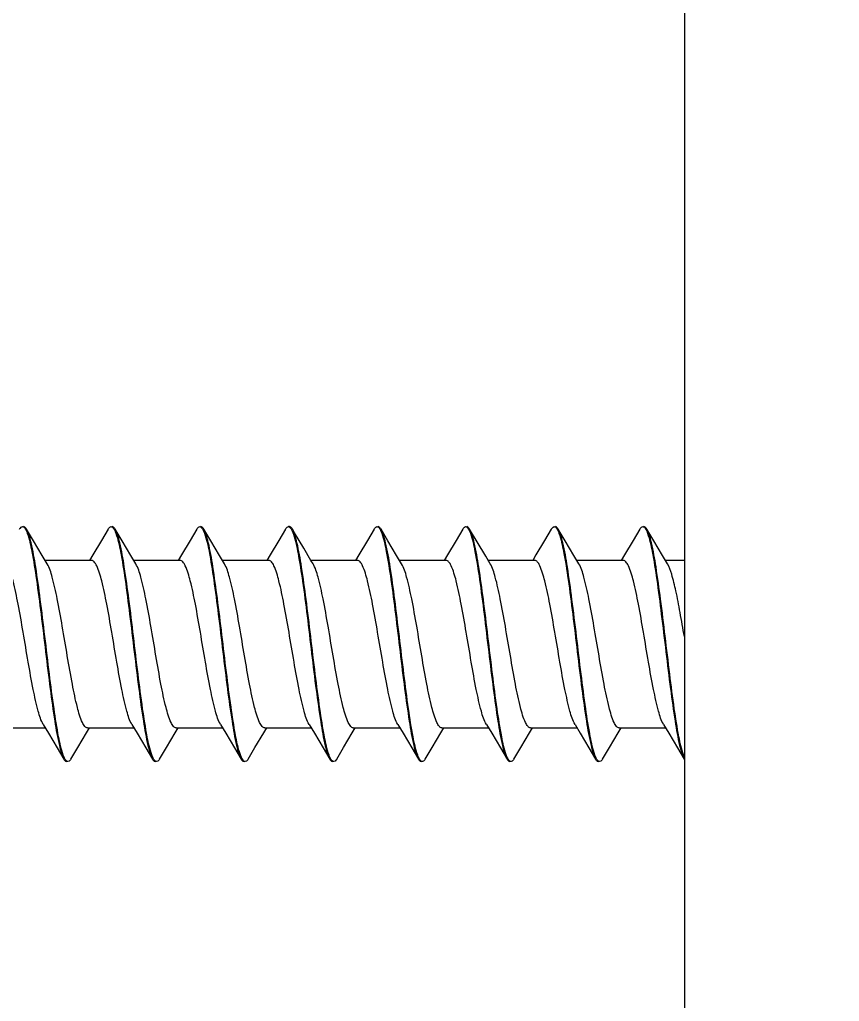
# Model space of a CAD drawing. Header units: millimetres. Extents: x 7820 to 8643, y -320 to 1669.
# Drawn here: x 7955.4 to 7960.42, y 1056.5 to 1062.51 of the extents above; entities that cross this region are included whole.
import ezdxf

# ---------------------------------------------------------------- set-up
doc = ezdxf.new("R2010")
doc.units = ezdxf.units.MM
doc.header["$MEASUREMENT"] = 0
doc.layers.add('GEOM', color=7, linetype='Continuous')

msp = doc.modelspace()

# ---------------------------------------------------------------- linework, layer by layer
at = {"color": 7, "linetype": 'Continuous'}
for p, q in [((7955.4802, 1059.3181), (7955.4379, 1059.3897)), ((7955.9386, 1059.3897), (7955.8977, 1059.3205)), ((7956.0232, 1059.3181), (7955.9809, 1059.3897)), ((7956.4816, 1059.3897), (7956.4408, 1059.3205)), ((7956.5662, 1059.3181), (7956.524, 1059.3897)), ((7957.0247, 1059.3897), (7956.9838, 1059.3205)), ((7957.0493, 1059.4047), (7957.0424, 1059.4047)), ((7957.5677, 1059.3897), (7957.5268, 1059.3205)), ((7957.6523, 1059.3181), (7957.61, 1059.3897)), ((7958.1107, 1059.3897), (7958.0699, 1059.3206)), ((7958.1991, 1059.3118), (7958.1531, 1059.3896)), ((7958.6537, 1059.3897), (7958.6129, 1059.3206)), ((7958.7383, 1059.3182), (7958.6961, 1059.3897)), ((7959.1967, 1059.3897), (7959.1559, 1059.3206)), ((7959.2813, 1059.3182), (7959.2391, 1059.3897)), ((7955.5334, 1059.2287), (7955.4802, 1059.3181)), ((7956.0764, 1059.2287), (7956.0232, 1059.3181)), ((7956.6194, 1059.2287), (7956.5662, 1059.3181)), ((7957.7055, 1059.2287), (7957.6523, 1059.3181)), ((7958.2518, 1059.2232), (7958.1991, 1059.3118)), ((7958.7915, 1059.2287), (7958.7383, 1059.3182)), ((7959.3345, 1059.2287), (7959.2813, 1059.3182)), ((7957.181, 1059.1977), (7957.1365, 1059.2723)), ((7955.5643, 1059.1771), (7955.5334, 1059.2287)), ((7955.8368, 1059.1977), (7955.5519, 1059.1977)), ((7956.1073, 1059.1771), (7956.0764, 1059.2287)), ((7956.3798, 1059.1977), (7956.095, 1059.1977)), ((7956.6503, 1059.1771), (7956.6194, 1059.2287)), ((7956.9228, 1059.1977), (7956.638, 1059.1977)), ((7957.1934, 1059.1772), (7957.181, 1059.1977)), ((7957.4659, 1059.1977), (7957.181, 1059.1977)), ((7957.7364, 1059.1772), (7957.7055, 1059.2287)), ((7958.0089, 1059.1977), (7957.7241, 1059.1977)), ((7958.2794, 1059.1772), (7958.2518, 1059.2232)), ((7958.5519, 1059.1977), (7958.2671, 1059.1977)), ((7958.8224, 1059.1772), (7958.7915, 1059.2287)), ((7959.0949, 1059.1977), (7958.8101, 1059.1977)), ((7959.3654, 1059.1772), (7959.3345, 1059.2287)), ((7959.4688, 1059.1977), (7959.3531, 1059.1977)), ((7955.2682, 1058.1718), (7955.553, 1058.1718)), ((7955.5407, 1058.1923), (7955.573, 1058.1384)), ((7955.8112, 1058.1718), (7956.0961, 1058.1718)), ((7956.0837, 1058.1923), (7956.1161, 1058.1384)), ((7956.3543, 1058.1718), (7956.6391, 1058.1718)), ((7956.6268, 1058.1923), (7956.6591, 1058.1384)), ((7956.8973, 1058.1717), (7957.1821, 1058.1717)), ((7957.1698, 1058.1923), (7957.2021, 1058.1383)), ((7957.4403, 1058.1717), (7957.7252, 1058.1717)), ((7957.7128, 1058.1923), (7957.7452, 1058.1383)), ((7957.9834, 1058.1717), (7958.2682, 1058.1717)), ((7958.2559, 1058.1923), (7958.2882, 1058.1383)), ((7958.5264, 1058.1717), (7958.8112, 1058.1717)), ((7958.7989, 1058.1923), (7958.8312, 1058.1383)), ((7959.0694, 1058.1717), (7959.3542, 1058.1717)), ((7959.3419, 1058.1923), (7959.3742, 1058.1383)), ((7955.573, 1058.1384), (7955.6262, 1058.0489)), ((7956.1161, 1058.1384), (7956.1693, 1058.0489)), ((7956.6591, 1058.1384), (7956.7123, 1058.0489)), ((7957.2021, 1058.1383), (7957.2553, 1058.0489)), ((7957.7452, 1058.1383), (7957.7984, 1058.0489)), ((7958.2882, 1058.1383), (7958.3414, 1058.0489)), ((7958.8312, 1058.1383), (7958.8844, 1058.0489)), ((7959.3742, 1058.1383), (7959.4274, 1058.0489)), ((7955.6262, 1058.0489), (7955.6671, 1057.9798)), ((7955.7094, 1057.9798), (7955.7517, 1058.0513)), ((7956.1693, 1058.0489), (7956.2101, 1057.9798)), ((7956.2524, 1057.9798), (7956.2947, 1058.0513)), ((7956.7123, 1058.0489), (7956.7531, 1057.9798)), ((7956.7955, 1057.9798), (7956.8378, 1058.0513)), ((7957.2553, 1058.0489), (7957.2962, 1057.9798)), ((7957.3385, 1057.9798), (7957.3808, 1058.0513)), ((7957.7984, 1058.0489), (7957.8392, 1057.9798)), ((7957.8815, 1057.9798), (7957.9238, 1058.0513)), ((7958.3414, 1058.0489), (7958.3822, 1057.9798)), ((7958.4246, 1057.9798), (7958.4668, 1058.0513)), ((7958.8844, 1058.0489), (7958.9252, 1057.9798)), ((7958.9676, 1057.9798), (7959.0098, 1058.0513)), ((7959.4274, 1058.0489), (7959.4682, 1057.9798)), ((7959.4688, 1057.9924), (7959.4636, 1058.0055))]:
    msp.add_line(p, q, dxfattribs=at)
msp.add_lwpolyline([(7978.2008, 1015.5595, 0.414214), (7981.2008, 1018.5595), (7981.2008, 1077.5595, 0.414214), (7978.2008, 1080.5595), (7959.4688, 1080.5595), (7959.4688, 1015.5595)], format="xyb", close=True)
for points in [[(7957.1365, 1059.2723), (7957.0809, 1059.3661), (7957.067, 1059.3897)], [(7955.8977, 1059.3205), (7955.8445, 1059.2311), (7955.8245, 1059.1977)], [(7956.4408, 1059.3205), (7956.3876, 1059.2311), (7956.3676, 1059.1977)], [(7956.9838, 1059.3205), (7956.9306, 1059.2311), (7956.9106, 1059.1977)], [(7957.5268, 1059.3205), (7957.4737, 1059.2311), (7957.4537, 1059.1977)], [(7958.0699, 1059.3206), (7958.0167, 1059.2311), (7957.9967, 1059.1977)], [(7958.6129, 1059.3206), (7958.5597, 1059.2311), (7958.5397, 1059.1977)], [(7959.1559, 1059.3206), (7959.1027, 1059.2311), (7959.0827, 1059.1977)], [(7955.7517, 1058.0513), (7955.8049, 1058.1408), (7955.8234, 1058.1718)], [(7956.2947, 1058.0513), (7956.3479, 1058.1408), (7956.3665, 1058.1718)], [(7956.8378, 1058.0513), (7956.891, 1058.1408), (7956.9095, 1058.1717)], [(7957.3808, 1058.0513), (7957.434, 1058.1408), (7957.4525, 1058.1717)], [(7957.9238, 1058.0513), (7957.977, 1058.1408), (7957.9956, 1058.1717)], [(7958.4668, 1058.0513), (7958.52, 1058.1408), (7958.5386, 1058.1717)], [(7959.0098, 1058.0513), (7959.063, 1058.1408), (7959.0816, 1058.1717)]]:
    msp.add_lwpolyline(points, dxfattribs=at)
for points, knots in [([(7955.3955, 1059.3897), (7955.3969, 1059.3919), (7955.401, 1059.3984), (7955.408, 1059.4047), (7955.4133, 1059.4047)], [0, 0, 0, 0, 0.334688, 1, 1, 1, 1]), ([(7955.4133, 1059.4047), (7955.4149, 1059.4047), (7955.424, 1059.4022), (7955.4291, 1059.3933), (7955.4326, 1059.3868)], [0, 0, 0, 0, 0.18248, 1, 1, 1, 1]), ([(7955.4379, 1059.3897), (7955.4365, 1059.3919), (7955.4324, 1059.3984), (7955.4254, 1059.4047), (7955.4202, 1059.4047)], [0, 0, 0, 0, 0.334688, 1, 1, 1, 1]), ([(7955.4326, 1059.3868), (7955.4335, 1059.3852), (7955.4372, 1059.3778), (7955.4402, 1059.3702), (7955.4424, 1059.3641)], [0, 0, 0, 0, 0.2191, 1, 1, 1, 1]), ([(7955.6626, 1058.0051), (7955.6495, 1058.0411), (7955.6298, 1058.1357), (7955.6035, 1058.301), (7955.5772, 1058.5065), (7955.5505, 1058.7304), (7955.524, 1058.9497), (7955.4975, 1059.1412), (7955.4747, 1059.2743), (7955.4544, 1059.3515), (7955.444, 1059.3794), (7955.4379, 1059.3897)], [0, 0, 0, 0, 0.081843, 0.205179, 0.357791, 0.524047, 0.686801, 0.829291, 0.937029, 0.974474, 1, 1, 1, 1]), ([(7955.4424, 1059.3641), (7955.4555, 1059.328), (7955.4752, 1059.2334), (7955.5015, 1059.0681), (7955.5277, 1058.8626), (7955.5545, 1058.6387), (7955.581, 1058.4195), (7955.6075, 1058.2281), (7955.6302, 1058.0951), (7955.6506, 1058.0179), (7955.661, 1057.9901), (7955.6671, 1057.9798)], [0, 0, 0, 0, 0.081945, 0.205333, 0.357967, 0.524198, 0.686913, 0.829358, 0.937048, 0.97448, 1, 1, 1, 1]), ([(7955.9386, 1059.3897), (7955.9399, 1059.3919), (7955.9441, 1059.3984), (7955.951, 1059.4047), (7955.9563, 1059.4047)], [0, 0, 0, 0, 0.334688, 1, 1, 1, 1]), ([(7955.9563, 1059.4047), (7955.958, 1059.4047), (7955.9671, 1059.4022), (7955.9722, 1059.3932), (7955.9757, 1059.3867)], [0, 0, 0, 0, 0.182272, 1, 1, 1, 1]), ([(7955.9809, 1059.3897), (7955.9796, 1059.3919), (7955.9754, 1059.3984), (7955.9685, 1059.4047), (7955.9632, 1059.4047)], [0, 0, 0, 0, 0.334699, 1, 1, 1, 1]), ([(7955.9757, 1059.3867), (7955.9765, 1059.3851), (7955.9802, 1059.3778), (7955.9832, 1059.3703), (7955.9854, 1059.3643)], [0, 0, 0, 0, 0.219486, 1, 1, 1, 1]), ([(7956.2055, 1058.0056), (7956.1924, 1058.0417), (7956.1727, 1058.1364), (7956.1464, 1058.3018), (7956.1202, 1058.5073), (7956.0935, 1058.7311), (7956.067, 1058.9502), (7956.0405, 1059.1415), (7956.0178, 1059.2744), (7955.9974, 1059.3515), (7955.987, 1059.3794), (7955.9809, 1059.3897)], [0, 0, 0, 0, 0.082069, 0.205524, 0.358156, 0.524356, 0.687022, 0.829414, 0.937065, 0.974486, 1, 1, 1, 1]), ([(7955.9854, 1059.3643), (7955.9985, 1059.3283), (7956.0182, 1059.2337), (7956.0445, 1059.0685), (7956.0707, 1058.8629), (7956.0975, 1058.639), (7956.124, 1058.4197), (7956.1505, 1058.2282), (7956.1732, 1058.0952), (7956.1936, 1058.018), (7956.204, 1057.9901), (7956.2101, 1057.9798)], [0, 0, 0, 0, 0.081843, 0.205179, 0.357791, 0.524048, 0.686802, 0.829292, 0.93703, 0.974474, 1, 1, 1, 1]), ([(7956.4816, 1059.3897), (7956.483, 1059.3919), (7956.4871, 1059.3984), (7956.4941, 1059.4047), (7956.4993, 1059.4047)], [0, 0, 0, 0, 0.334689, 1, 1, 1, 1]), ([(7956.4993, 1059.4047), (7956.501, 1059.4047), (7956.5101, 1059.4022), (7956.5152, 1059.3932), (7956.5187, 1059.3867)], [0, 0, 0, 0, 0.182256, 1, 1, 1, 1]), ([(7956.524, 1059.3897), (7956.5226, 1059.3919), (7956.5185, 1059.3984), (7956.5115, 1059.4047), (7956.5063, 1059.4047)], [0, 0, 0, 0, 0.334706, 1, 1, 1, 1]), ([(7956.5187, 1059.3867), (7956.5196, 1059.3851), (7956.5233, 1059.3777), (7956.5264, 1059.37), (7956.5286, 1059.3639)], [0, 0, 0, 0, 0.219076, 1, 1, 1, 1]), ([(7956.7464, 1058.0116), (7956.7337, 1058.0491), (7956.7141, 1058.1453), (7956.6881, 1058.3123), (7956.662, 1058.5174), (7956.6355, 1058.7396), (7956.6092, 1058.9562), (7956.583, 1059.145), (7956.5605, 1059.276), (7956.5403, 1059.352), (7956.53, 1059.3795), (7956.524, 1059.3897)], [0, 0, 0, 0, 0.08486, 0.209882, 0.362898, 0.528502, 0.689981, 0.831026, 0.937592, 0.974663, 1, 1, 1, 1]), ([(7956.5286, 1059.3639), (7956.5416, 1059.3278), (7956.5614, 1059.2331), (7956.5876, 1059.0677), (7956.6139, 1058.8622), (7956.6406, 1058.6384), (7956.6671, 1058.4193), (7956.6936, 1058.228), (7956.7163, 1058.0951), (7956.7367, 1058.0179), (7956.7471, 1057.9901), (7956.7531, 1057.9798)], [0, 0, 0, 0, 0.082059, 0.205512, 0.358165, 0.524374, 0.687028, 0.829409, 0.937064, 0.974485, 1, 1, 1, 1]), ([(7957.0247, 1059.3897), (7957.026, 1059.3919), (7957.0301, 1059.3984), (7957.0371, 1059.4047), (7957.0424, 1059.4047)], [0, 0, 0, 0, 0.33469, 1, 1, 1, 1]), ([(7957.067, 1059.3897), (7957.0657, 1059.3919), (7957.0615, 1059.3984), (7957.0545, 1059.4047), (7957.0493, 1059.4047)], [0, 0, 0, 0, 0.334702, 1, 1, 1, 1]), ([(7957.0527, 1059.3995), (7957.0537, 1059.3986), (7957.0578, 1059.3939), (7957.0609, 1059.3884), (7957.0632, 1059.384)], [0, 0, 0, 0, 0.20855, 1, 1, 1, 1]), ([(7957.0632, 1059.384), (7957.0641, 1059.3821), (7957.0681, 1059.3736), (7957.0714, 1059.3648), (7957.0737, 1059.3579)], [0, 0, 0, 0, 0.218535, 1, 1, 1, 1]), ([(7957.2916, 1058.0053), (7957.2786, 1058.0414), (7957.2588, 1058.136), (7957.2326, 1058.3014), (7957.2063, 1058.5069), (7957.1796, 1058.7307), (7957.1531, 1058.9499), (7957.1266, 1059.1413), (7957.1039, 1059.2743), (7957.0835, 1059.3515), (7957.0731, 1059.3794), (7957.067, 1059.3897)], [0, 0, 0, 0, 0.081946, 0.205334, 0.357968, 0.524198, 0.686904, 0.829347, 0.937044, 0.974478, 1, 1, 1, 1]), ([(7957.0737, 1059.3579), (7957.0864, 1059.3204), (7957.106, 1059.2242), (7957.1321, 1059.0572), (7957.1581, 1058.852), (7957.1846, 1058.6299), (7957.2109, 1058.4133), (7957.2371, 1058.2245), (7957.2597, 1058.0935), (7957.2799, 1058.0174), (7957.2902, 1057.99), (7957.2962, 1057.9798)], [0, 0, 0, 0, 0.084851, 0.209868, 0.362883, 0.528489, 0.689972, 0.831021, 0.937591, 0.974663, 1, 1, 1, 1]), ([(7957.5677, 1059.3897), (7957.569, 1059.3919), (7957.5732, 1059.3984), (7957.5801, 1059.4047), (7957.5854, 1059.4047)], [0, 0, 0, 0, 0.334693, 1, 1, 1, 1]), ([(7957.5854, 1059.4047), (7957.5871, 1059.4047), (7957.5961, 1059.4022), (7957.6012, 1059.3933), (7957.6047, 1059.3868)], [0, 0, 0, 0, 0.182491, 1, 1, 1, 1]), ([(7957.61, 1059.3897), (7957.6087, 1059.3919), (7957.6045, 1059.3984), (7957.5976, 1059.4047), (7957.5923, 1059.4047)], [0, 0, 0, 0, 0.334691, 1, 1, 1, 1]), ([(7957.6047, 1059.3868), (7957.6056, 1059.3852), (7957.6093, 1059.3778), (7957.6124, 1059.3702), (7957.6146, 1059.3641)], [0, 0, 0, 0, 0.219102, 1, 1, 1, 1]), ([(7957.8347, 1058.0051), (7957.8216, 1058.0411), (7957.8019, 1058.1357), (7957.7756, 1058.301), (7957.7494, 1058.5065), (7957.7226, 1058.7304), (7957.6961, 1058.9497), (7957.6697, 1059.1412), (7957.6469, 1059.2743), (7957.6265, 1059.3515), (7957.6161, 1059.3794), (7957.61, 1059.3897)], [0, 0, 0, 0, 0.081842, 0.205179, 0.357791, 0.524047, 0.686802, 0.829292, 0.93703, 0.974474, 1, 1, 1, 1]), ([(7957.6146, 1059.3641), (7957.6276, 1059.3281), (7957.6474, 1059.2334), (7957.6736, 1059.0681), (7957.6999, 1058.8626), (7957.7266, 1058.6387), (7957.7531, 1058.4196), (7957.7796, 1058.2281), (7957.8023, 1058.0951), (7957.8227, 1058.018), (7957.8331, 1057.9901), (7957.8392, 1057.9798)], [0, 0, 0, 0, 0.081936, 0.205317, 0.357944, 0.52417, 0.68689, 0.829342, 0.937042, 0.974478, 1, 1, 1, 1]), ([(7958.1107, 1059.3897), (7958.1121, 1059.3919), (7958.1162, 1059.3984), (7958.1232, 1059.4047), (7958.1284, 1059.4047)], [0, 0, 0, 0, 0.33469, 1, 1, 1, 1]), ([(7958.1284, 1059.4047), (7958.1301, 1059.4047), (7958.1392, 1059.4022), (7958.1443, 1059.3932), (7958.1478, 1059.3867)], [0, 0, 0, 0, 0.182271, 1, 1, 1, 1]), ([(7958.1531, 1059.3896), (7958.1517, 1059.3919), (7958.1476, 1059.3984), (7958.1406, 1059.4047), (7958.1353, 1059.4047)], [0, 0, 0, 0, 0.334738, 1, 1, 1, 1]), ([(7958.1478, 1059.3867), (7958.1487, 1059.3851), (7958.1523, 1059.3778), (7958.1553, 1059.3703), (7958.1575, 1059.3643)], [0, 0, 0, 0, 0.219485, 1, 1, 1, 1]), ([(7958.3776, 1058.0055), (7958.3646, 1058.0416), (7958.3448, 1058.1363), (7958.3186, 1058.3016), (7958.2923, 1058.5071), (7958.2656, 1058.7309), (7958.2391, 1058.95), (7958.2126, 1059.1414), (7958.1899, 1059.2743), (7958.1695, 1059.3515), (7958.1591, 1059.3794), (7958.1531, 1059.3896)], [0, 0, 0, 0, 0.082019, 0.205446, 0.358087, 0.524299, 0.686974, 0.829373, 0.937047, 0.974478, 1, 1, 1, 1]), ([(7958.1575, 1059.3643), (7958.1706, 1059.3283), (7958.1903, 1059.2337), (7958.2166, 1059.0685), (7958.2429, 1058.8629), (7958.2696, 1058.639), (7958.2961, 1058.4197), (7958.3226, 1058.2282), (7958.3454, 1058.0952), (7958.3657, 1058.018), (7958.3761, 1057.9901), (7958.3822, 1057.9798)], [0, 0, 0, 0, 0.081843, 0.205179, 0.357791, 0.524048, 0.686803, 0.829292, 0.93703, 0.974474, 1, 1, 1, 1]), ([(7958.6537, 1059.3897), (7958.6551, 1059.3919), (7958.6592, 1059.3984), (7958.6662, 1059.4047), (7958.6714, 1059.4047)], [0, 0, 0, 0, 0.334691, 1, 1, 1, 1]), ([(7958.6714, 1059.4047), (7958.6731, 1059.4047), (7958.6822, 1059.4022), (7958.6873, 1059.3932), (7958.6908, 1059.3867)], [0, 0, 0, 0, 0.182347, 1, 1, 1, 1]), ([(7958.6961, 1059.3897), (7958.6947, 1059.3919), (7958.6906, 1059.3984), (7958.6836, 1059.4047), (7958.6784, 1059.4047)], [0, 0, 0, 0, 0.334692, 1, 1, 1, 1]), ([(7958.6908, 1059.3867), (7958.6917, 1059.3851), (7958.6954, 1059.3777), (7958.6985, 1059.37), (7958.7007, 1059.364)], [0, 0, 0, 0, 0.219084, 1, 1, 1, 1]), ([(7958.9208, 1058.0051), (7958.9077, 1058.0411), (7958.888, 1058.1357), (7958.8617, 1058.301), (7958.8354, 1058.5065), (7958.8087, 1058.7304), (7958.7821, 1058.9497), (7958.7557, 1059.1412), (7958.7329, 1059.2743), (7958.7126, 1059.3515), (7958.7021, 1059.3794), (7958.6961, 1059.3897)], [0, 0, 0, 0, 0.081842, 0.205179, 0.357791, 0.524048, 0.686803, 0.829292, 0.93703, 0.974474, 1, 1, 1, 1]), ([(7958.7007, 1059.364), (7958.7137, 1059.3279), (7958.7334, 1059.2332), (7958.7597, 1059.0679), (7958.786, 1058.8623), (7958.8127, 1058.6385), (7958.8392, 1058.4194), (7958.8656, 1058.228), (7958.8884, 1058.0951), (7958.9087, 1058.0179), (7958.9192, 1057.9901), (7958.9252, 1057.9798)], [0, 0, 0, 0, 0.082012, 0.205432, 0.358061, 0.524276, 0.686966, 0.829384, 0.937056, 0.974483, 1, 1, 1, 1]), ([(7959.1967, 1059.3897), (7959.1981, 1059.3919), (7959.2022, 1059.3984), (7959.2092, 1059.4047), (7959.2145, 1059.4047)], [0, 0, 0, 0, 0.334691, 1, 1, 1, 1]), ([(7959.2145, 1059.4047), (7959.2161, 1059.4047), (7959.2252, 1059.4022), (7959.2303, 1059.3932), (7959.2338, 1059.3867)], [0, 0, 0, 0, 0.182268, 1, 1, 1, 1]), ([(7959.2391, 1059.3897), (7959.2377, 1059.3919), (7959.2336, 1059.3984), (7959.2266, 1059.4047), (7959.2214, 1059.4047)], [0, 0, 0, 0, 0.334696, 1, 1, 1, 1]), ([(7959.2338, 1059.3867), (7959.2347, 1059.3851), (7959.2384, 1059.3778), (7959.2414, 1059.3703), (7959.2435, 1059.3643)], [0, 0, 0, 0, 0.219485, 1, 1, 1, 1]), ([(7959.4636, 1058.0055), (7959.4506, 1058.0417), (7959.4308, 1058.1364), (7959.4046, 1058.3017), (7959.3783, 1058.5073), (7959.3516, 1058.7311), (7959.3251, 1058.9502), (7959.2987, 1059.1415), (7959.2759, 1059.2744), (7959.2556, 1059.3515), (7959.2451, 1059.3794), (7959.2391, 1059.3897)], [0, 0, 0, 0, 0.082052, 0.205502, 0.358152, 0.524363, 0.687034, 0.829428, 0.937074, 0.974489, 1, 1, 1, 1]), ([(7959.2435, 1059.3643), (7959.2566, 1059.3283), (7959.2764, 1059.2337), (7959.3026, 1059.0685), (7959.3289, 1058.8629), (7959.3556, 1058.639), (7959.3822, 1058.4197), (7959.4086, 1058.2282), (7959.4314, 1058.0952), (7959.4517, 1058.018), (7959.4622, 1057.9901), (7959.4682, 1057.9798)], [0, 0, 0, 0, 0.081843, 0.205179, 0.357792, 0.524049, 0.686803, 0.829293, 0.937031, 0.974475, 1, 1, 1, 1]), ([(7955.6723, 1057.9828), (7955.6715, 1057.9843), (7955.6678, 1057.9916), (7955.6648, 1057.9992), (7955.6626, 1058.0051)], [0, 0, 0, 0, 0.219486, 1, 1, 1, 1]), ([(7955.6671, 1057.9798), (7955.6684, 1057.9775), (7955.6725, 1057.9711), (7955.6795, 1057.9647), (7955.6848, 1057.9647)], [0, 0, 0, 0, 0.334696, 1, 1, 1, 1]), ([(7955.6917, 1057.9647), (7955.69, 1057.9647), (7955.6809, 1057.9672), (7955.6758, 1057.9762), (7955.6723, 1057.9828)], [0, 0, 0, 0, 0.182272, 1, 1, 1, 1]), ([(7955.7094, 1057.9798), (7955.7081, 1057.9775), (7955.7039, 1057.9711), (7955.6969, 1057.9647), (7955.6917, 1057.9647)], [0, 0, 0, 0, 0.33469, 1, 1, 1, 1]), ([(7956.2153, 1057.9828), (7956.2145, 1057.9844), (7956.2107, 1057.9918), (7956.2077, 1057.9995), (7956.2055, 1058.0056)], [0, 0, 0, 0, 0.219079, 1, 1, 1, 1]), ([(7956.2101, 1057.9798), (7956.2114, 1057.9775), (7956.2156, 1057.9711), (7956.2226, 1057.9647), (7956.2278, 1057.9647)], [0, 0, 0, 0, 0.334688, 1, 1, 1, 1]), ([(7956.2347, 1057.9647), (7956.2331, 1057.9647), (7956.224, 1057.9673), (7956.2189, 1057.9762), (7956.2153, 1057.9828)], [0, 0, 0, 0, 0.182229, 1, 1, 1, 1]), ([(7956.2524, 1057.9798), (7956.2511, 1057.9775), (7956.247, 1057.9711), (7956.24, 1057.9647), (7956.2347, 1057.9647)], [0, 0, 0, 0, 0.33469, 1, 1, 1, 1]), ([(7956.757, 1057.9855), (7956.756, 1057.9873), (7956.752, 1057.9958), (7956.7488, 1058.0046), (7956.7464, 1058.0116)], [0, 0, 0, 0, 0.218539, 1, 1, 1, 1]), ([(7956.7531, 1057.9798), (7956.7545, 1057.9775), (7956.7586, 1057.9711), (7956.7656, 1057.9647), (7956.7709, 1057.9647)], [0, 0, 0, 0, 0.334698, 1, 1, 1, 1]), ([(7956.7674, 1057.9699), (7956.7665, 1057.9708), (7956.7623, 1057.9755), (7956.7592, 1057.981), (7956.757, 1057.9855)], [0, 0, 0, 0, 0.208545, 1, 1, 1, 1]), ([(7956.7955, 1057.9798), (7956.7941, 1057.9775), (7956.79, 1057.9711), (7956.783, 1057.9647), (7956.7778, 1057.9647)], [0, 0, 0, 0, 0.334673, 1, 1, 1, 1]), ([(7957.3015, 1057.9827), (7957.3006, 1057.9843), (7957.2969, 1057.9916), (7957.2938, 1057.9993), (7957.2916, 1058.0053)], [0, 0, 0, 0, 0.219106, 1, 1, 1, 1]), ([(7957.2962, 1057.9798), (7957.2975, 1057.9775), (7957.3017, 1057.9711), (7957.3086, 1057.9647), (7957.3139, 1057.9647)], [0, 0, 0, 0, 0.334707, 1, 1, 1, 1]), ([(7957.3208, 1057.9647), (7957.3191, 1057.9647), (7957.3101, 1057.9672), (7957.305, 1057.9762), (7957.3015, 1057.9827)], [0, 0, 0, 0, 0.182471, 1, 1, 1, 1]), ([(7957.3385, 1057.9798), (7957.3372, 1057.9775), (7957.333, 1057.9711), (7957.3261, 1057.9647), (7957.3208, 1057.9647)], [0, 0, 0, 0, 0.33469, 1, 1, 1, 1]), ([(7957.8444, 1057.9828), (7957.8436, 1057.9843), (7957.8399, 1057.9916), (7957.8369, 1057.9992), (7957.8347, 1058.0051)], [0, 0, 0, 0, 0.219485, 1, 1, 1, 1]), ([(7957.8392, 1057.9798), (7957.8405, 1057.9775), (7957.8447, 1057.9711), (7957.8517, 1057.9647), (7957.8569, 1057.9647)], [0, 0, 0, 0, 0.334701, 1, 1, 1, 1]), ([(7957.8638, 1057.9647), (7957.8622, 1057.9647), (7957.8531, 1057.9672), (7957.848, 1057.9762), (7957.8444, 1057.9828)], [0, 0, 0, 0, 0.18227, 1, 1, 1, 1]), ([(7957.8815, 1057.9798), (7957.8802, 1057.9775), (7957.8761, 1057.9711), (7957.8691, 1057.9647), (7957.8638, 1057.9647)], [0, 0, 0, 0, 0.334691, 1, 1, 1, 1]), ([(7958.3875, 1057.9827), (7958.3866, 1057.9843), (7958.3829, 1057.9917), (7958.3798, 1057.9994), (7958.3776, 1058.0055)], [0, 0, 0, 0, 0.21909, 1, 1, 1, 1]), ([(7958.3822, 1057.9798), (7958.3836, 1057.9775), (7958.3877, 1057.9711), (7958.3947, 1057.9647), (7958.3999, 1057.9647)], [0, 0, 0, 0, 0.334691, 1, 1, 1, 1]), ([(7958.4068, 1057.9647), (7958.4052, 1057.9647), (7958.3961, 1057.9672), (7958.391, 1057.9762), (7958.3875, 1057.9827)], [0, 0, 0, 0, 0.182318, 1, 1, 1, 1]), ([(7958.4246, 1057.9798), (7958.4232, 1057.9775), (7958.4191, 1057.9711), (7958.4121, 1057.9647), (7958.4068, 1057.9647)], [0, 0, 0, 0, 0.334708, 1, 1, 1, 1]), ([(7958.9305, 1057.9828), (7958.9296, 1057.9843), (7958.926, 1057.9916), (7958.9229, 1057.9992), (7958.9208, 1058.0051)], [0, 0, 0, 0, 0.219485, 1, 1, 1, 1]), ([(7958.9252, 1057.9798), (7958.9266, 1057.9775), (7958.9307, 1057.9711), (7958.9377, 1057.9647), (7958.9429, 1057.9647)], [0, 0, 0, 0, 0.334701, 1, 1, 1, 1]), ([(7958.9499, 1057.9647), (7958.9482, 1057.9647), (7958.9391, 1057.9672), (7958.934, 1057.9762), (7958.9305, 1057.9828)], [0, 0, 0, 0, 0.182267, 1, 1, 1, 1]), ([(7958.9676, 1057.9798), (7958.9662, 1057.9775), (7958.9621, 1057.9711), (7958.9551, 1057.9647), (7958.9499, 1057.9647)], [0, 0, 0, 0, 0.334693, 1, 1, 1, 1])]:
    msp.add_open_spline(points, degree=3, knots=knots, dxfattribs=at)
for points in [[(7957.0424, 1059.4047), (7957.0462, 1059.4047), (7957.05, 1059.4023), (7957.0527, 1059.3995)], [(7956.7778, 1057.9647), (7956.7739, 1057.9647), (7956.7701, 1057.9672), (7956.7674, 1057.9699)]]:
    msp.add_open_spline(points, degree=3, dxfattribs=at)
at = {"layer": 'GEOM', "color": 7, "linetype": 'Continuous'}
for points, knots in [([(7955.5407, 1058.1923), (7955.5258, 1058.2172), (7955.5042, 1058.2898), (7955.4756, 1058.4177), (7955.447, 1058.5797), (7955.4179, 1058.7543), (7955.389, 1058.9206), (7955.3609, 1059.057), (7955.3355, 1059.1451), (7955.3136, 1059.1875), (7955.2995, 1059.1977), (7955.2937, 1059.1977)], [0, 0, 0, 0, 0.083262, 0.214153, 0.377927, 0.554739, 0.722907, 0.861964, 0.955796, 0.98329, 1, 1, 1, 1]), ([(7955.8112, 1058.1718), (7955.8054, 1058.1718), (7955.7914, 1058.1819), (7955.7694, 1058.2243), (7955.744, 1058.3124), (7955.7159, 1058.4489), (7955.687, 1058.6151), (7955.6579, 1058.7898), (7955.6294, 1058.9518), (7955.6007, 1059.0796), (7955.5792, 1059.1523), (7955.5643, 1059.1771)], [0, 0, 0, 0, 0.016716, 0.044197, 0.138033, 0.277093, 0.445261, 0.622072, 0.785849, 0.91674, 1, 1, 1, 1]), ([(7956.0837, 1058.1923), (7956.0688, 1058.2172), (7956.0473, 1058.2898), (7956.0186, 1058.4177), (7955.9901, 1058.5797), (7955.961, 1058.7543), (7955.9321, 1058.9206), (7955.904, 1059.057), (7955.8786, 1059.1451), (7955.8566, 1059.1875), (7955.8426, 1059.1977), (7955.8368, 1059.1977)], [0, 0, 0, 0, 0.083267, 0.214163, 0.377937, 0.554746, 0.722916, 0.861975, 0.955803, 0.983291, 1, 1, 1, 1]), ([(7956.3543, 1058.1718), (7956.3484, 1058.1718), (7956.3344, 1058.1819), (7956.3125, 1058.2244), (7956.2871, 1058.3124), (7956.259, 1058.4489), (7956.2301, 1058.6151), (7956.201, 1058.7898), (7956.1724, 1058.9518), (7956.1437, 1059.0796), (7956.1222, 1059.1523), (7956.1073, 1059.1771)], [0, 0, 0, 0, 0.016711, 0.044203, 0.138035, 0.277091, 0.445259, 0.622071, 0.785844, 0.916735, 1, 1, 1, 1]), ([(7956.6268, 1058.1923), (7956.6118, 1058.2171), (7956.5903, 1058.2898), (7956.5616, 1058.4177), (7956.5331, 1058.5797), (7956.504, 1058.7543), (7956.4751, 1058.9206), (7956.447, 1059.057), (7956.4216, 1059.1451), (7956.3997, 1059.1875), (7956.3856, 1059.1977), (7956.3798, 1059.1977)], [0, 0, 0, 0, 0.083259, 0.21415, 0.377927, 0.554738, 0.722906, 0.861965, 0.955801, 0.983284, 1, 1, 1, 1]), ([(7956.8973, 1058.1718), (7956.8915, 1058.1718), (7956.8774, 1058.1819), (7956.8555, 1058.2244), (7956.8301, 1058.3124), (7956.802, 1058.4489), (7956.7731, 1058.6151), (7956.744, 1058.7898), (7956.7155, 1058.9518), (7956.6868, 1059.0796), (7956.6653, 1059.1523), (7956.6503, 1059.1771)], [0, 0, 0, 0, 0.016706, 0.044202, 0.138029, 0.277084, 0.445255, 0.622064, 0.785838, 0.916732, 1, 1, 1, 1]), ([(7957.1698, 1058.1923), (7957.1549, 1058.2172), (7957.1334, 1058.2898), (7957.1047, 1058.4177), (7957.0761, 1058.5797), (7957.047, 1058.7543), (7957.0181, 1058.9206), (7956.99, 1059.0571), (7956.9646, 1059.1451), (7956.9427, 1059.1876), (7956.9287, 1059.1977), (7956.9228, 1059.1977)], [0, 0, 0, 0, 0.083266, 0.214158, 0.377931, 0.554742, 0.722913, 0.861969, 0.955797, 0.983294, 1, 1, 1, 1]), ([(7957.4403, 1058.1718), (7957.4345, 1058.1717), (7957.4205, 1058.1819), (7957.3985, 1058.2243), (7957.3731, 1058.3124), (7957.345, 1058.4489), (7957.3161, 1058.6151), (7957.287, 1058.7898), (7957.2585, 1058.9518), (7957.2298, 1059.0796), (7957.2083, 1059.1523), (7957.1934, 1059.1772)], [0, 0, 0, 0, 0.01671, 0.044194, 0.138024, 0.277085, 0.445256, 0.622066, 0.785842, 0.916739, 1, 1, 1, 1]), ([(7957.7128, 1058.1923), (7957.6979, 1058.2171), (7957.6764, 1058.2898), (7957.6477, 1058.4177), (7957.6192, 1058.5797), (7957.5901, 1058.7543), (7957.5612, 1058.9206), (7957.5331, 1059.057), (7957.5077, 1059.1451), (7957.4857, 1059.1875), (7957.4717, 1059.1977), (7957.4659, 1059.1977)], [0, 0, 0, 0, 0.083261, 0.214157, 0.377932, 0.554742, 0.722912, 0.861973, 0.955807, 0.983286, 1, 1, 1, 1]), ([(7957.9834, 1058.1717), (7957.9775, 1058.1717), (7957.9635, 1058.1819), (7957.9416, 1058.2243), (7957.9162, 1058.3124), (7957.888, 1058.4489), (7957.8592, 1058.6151), (7957.83, 1058.7898), (7957.8015, 1058.9518), (7957.7728, 1059.0796), (7957.7513, 1059.1523), (7957.7364, 1059.1771)], [0, 0, 0, 0, 0.016715, 0.044195, 0.138031, 0.277092, 0.445262, 0.622073, 0.785851, 0.916742, 1, 1, 1, 1]), ([(7958.2559, 1058.1923), (7958.2409, 1058.2171), (7958.2194, 1058.2898), (7958.1907, 1058.4177), (7958.1622, 1058.5797), (7958.1331, 1058.7543), (7958.1042, 1058.9206), (7958.0761, 1059.0571), (7958.0507, 1059.1451), (7958.0288, 1059.1876), (7958.0147, 1059.1977), (7958.0089, 1059.1977)], [0, 0, 0, 0, 0.08326, 0.21415, 0.377925, 0.554737, 0.722907, 0.861964, 0.955797, 0.98329, 1, 1, 1, 1]), ([(7958.5264, 1058.1717), (7958.5206, 1058.1717), (7958.5065, 1058.1819), (7958.4846, 1058.2244), (7958.4592, 1058.3124), (7958.4311, 1058.4489), (7958.4022, 1058.6151), (7958.3731, 1058.7898), (7958.3445, 1058.9518), (7958.3158, 1059.0796), (7958.2943, 1059.1523), (7958.2794, 1059.1772)], [0, 0, 0, 0, 0.016712, 0.044204, 0.138043, 0.277107, 0.445284, 0.6221, 0.785872, 0.916753, 1, 1, 1, 1]), ([(7958.7989, 1058.1923), (7958.7839, 1058.2171), (7958.7624, 1058.2898), (7958.7338, 1058.4177), (7958.7052, 1058.5797), (7958.6761, 1058.7543), (7958.6472, 1058.9206), (7958.6191, 1059.0571), (7958.5937, 1059.1451), (7958.5718, 1059.1876), (7958.5577, 1059.1977), (7958.5519, 1059.1977)], [0, 0, 0, 0, 0.083266, 0.21416, 0.377934, 0.554744, 0.722916, 0.861976, 0.955804, 0.983292, 1, 1, 1, 1]), ([(7959.0694, 1058.1717), (7959.0636, 1058.1717), (7959.0495, 1058.1819), (7959.0276, 1058.2244), (7959.0022, 1058.3124), (7958.9741, 1058.4489), (7958.9452, 1058.6151), (7958.9161, 1058.7898), (7958.8875, 1058.9518), (7958.8589, 1059.0796), (7958.8374, 1059.1523), (7958.8224, 1059.1772)], [0, 0, 0, 0, 0.016705, 0.044201, 0.138029, 0.277085, 0.445257, 0.622067, 0.785841, 0.916734, 1, 1, 1, 1]), ([(7959.3419, 1058.1923), (7959.3269, 1058.2171), (7959.3055, 1058.2898), (7959.2768, 1058.4177), (7959.2482, 1058.5797), (7959.2191, 1058.7543), (7959.1902, 1058.9206), (7959.1621, 1059.057), (7959.1367, 1059.1451), (7959.1148, 1059.1876), (7959.1007, 1059.1977), (7959.0949, 1059.1977)], [0, 0, 0, 0, 0.083256, 0.214147, 0.377924, 0.554736, 0.722906, 0.861967, 0.955803, 0.983285, 1, 1, 1, 1]), ([(7959.4688, 1058.731), (7959.4604, 1058.7805), (7959.4444, 1058.8739), (7959.4201, 1059.0018), (7959.3959, 1059.1014), (7959.3773, 1059.1574), (7959.3654, 1059.1772)], [0, 0, 0, 0, 0.328286, 0.619527, 0.84923, 1, 1, 1, 1])]:
    msp.add_open_spline(points, degree=3, knots=knots, dxfattribs=at)

doc.saveas('drawing.dxf')
